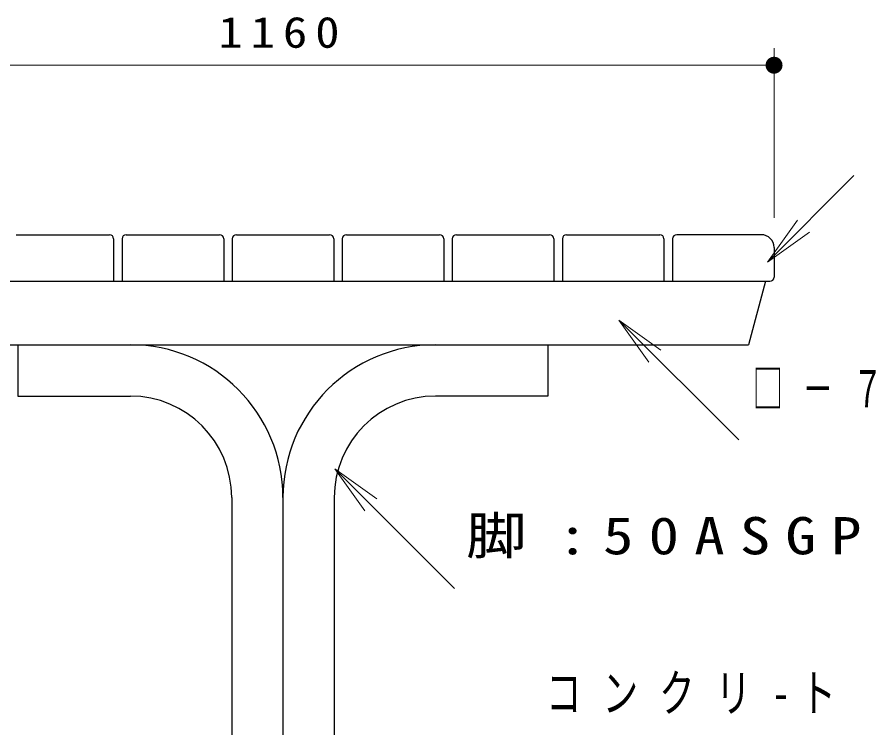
# Model space of a CAD drawing. Units: millimetres on the paper, with parts at other scales. Extents: x -365 to 0, y -5 to 257.
# Drawn here: x -97.2 to -46.8, y 104.2 to 146.1 of the extents above; entities that cross this region are included whole.
import ezdxf

# ---------------------------------------------------------------- set-up
doc = ezdxf.new("R2010")
doc.units = ezdxf.units.MM
doc.layers.add('1_20', color=7, linetype='Continuous', lineweight=25)
doc.styles.add('ＭＳ ゴシック', font='')
doc.styles.get('ＭＳ ゴシック').set_extended_font_data('MS Gothic')

# ---------------------------------------------------------------- blocks, each defined once
blk = doc.blocks.new('open_arrow')
at = {"color": 0, "linetype": 'Continuous', "lineweight": -2}
blk.add_lwpolyline([(7.5, 1.25), (0, 0), (7.5, -1.25)], dxfattribs=at)
blk = doc.blocks.new('filled_dot')
at = {"color": 0, "linetype": 'Continuous', "lineweight": -2, "const_width": 1.25}
blk.add_lwpolyline([(-0.625, 0, 1), (0.625, 0, 1)], format="xyb", close=True, dxfattribs=at)

msp = doc.modelspace()

# ---------------------------------------------------------------- linework, layer by layer
at = {"layer": '1_20', "lineweight": 13}
for p, q in [((-52.519, 134.273), (-52.519, 144.273)), ((-110.519, 143.273), (-52.519, 143.273)), ((-52.905, 131.661), (-47.806, 136.76)), ((-61.675, 128.23), (-54.604, 121.158)), ((-78.452, 119.459), (-71.381, 112.388))]:
    msp.add_line(p, q, dxfattribs=at)
at = {"layer": '1_20', "color": 3}
for p, q in [((-97.269, 133.273), (-91.769, 133.273)), ((-90.769, 133.273), (-85.269, 133.273)), ((-84.269, 133.273), (-78.769, 133.273)), ((-77.769, 133.273), (-72.269, 133.273)), ((-71.269, 133.273), (-65.769, 133.273)), ((-64.769, 133.273), (-59.269, 133.273)), ((-53.269, 133.273), (-58.269, 133.273)), ((-91.519, 133.023), (-91.519, 130.523)), ((-91.019, 133.023), (-91.019, 130.523)), ((-85.019, 133.023), (-85.019, 130.523)), ((-84.519, 133.023), (-84.519, 130.523)), ((-78.519, 133.023), (-78.519, 130.523)), ((-78.019, 133.023), (-78.019, 130.523)), ((-72.019, 133.023), (-72.019, 130.523)), ((-71.519, 133.023), (-71.519, 130.523)), ((-65.519, 133.023), (-65.519, 130.523)), ((-65.019, 133.023), (-65.019, 130.523)), ((-59.019, 133.023), (-59.019, 130.523)), ((-58.519, 133.023), (-58.519, 130.523)), ((-52.519, 132.523), (-52.519, 130.773)), ((-110.269, 130.523), (-52.769, 130.523)), ((-53.018, 130.522), (-54.023, 126.773)), ((-109.014, 126.773), (-54.023, 126.773)), ((-97.169, 126.773), (-97.169, 123.748)), ((-65.869, 126.773), (-65.869, 123.748)), ((-97.169, 123.748), (-90.529, 123.748)), ((-65.869, 123.748), (-72.509, 123.748)), ((-84.544, 117.763), (-84.544, 85.998)), ((-81.519, 117.763), (-81.519, 85.998)), ((-78.494, 117.763), (-78.494, 85.998))]:
    msp.add_line(p, q, dxfattribs=at)
for centre, radius, start, end in [((-91.769, 133.023), 0.25, 0, 90), ((-90.769, 133.023), 0.25, 90, 180), ((-85.269, 133.023), 0.25, 0, 90), ((-84.269, 133.023), 0.25, 90, 180), ((-78.769, 133.023), 0.25, 0, 90), ((-77.769, 133.023), 0.25, 90, 180), ((-72.269, 133.023), 0.25, 0, 90), ((-71.269, 133.023), 0.25, 90, 180), ((-65.769, 133.023), 0.25, 0, 90), ((-64.769, 133.023), 0.25, 90, 180), ((-59.269, 133.023), 0.25, 0, 90), ((-58.269, 133.023), 0.25, 90, 180), ((-53.269, 132.523), 0.75, 0, 90), ((-52.769, 130.773), 0.25, 270, 0), ((-90.529, 117.763), 9.01, 0, 90), ((-72.509, 117.763), 9.01, 90, 180), ((-90.529, 117.763), 5.985, 0, 90), ((-72.509, 117.763), 5.985, 90, 180)]:
    msp.add_arc(centre, radius, start, end, dxfattribs=at)

# ---------------------------------------------------------------- block references
at = {"layer": '1_20', "lineweight": 13, "xscale": 0.4, "yscale": 0.4}
for name, p, rotation in [('filled_dot', (-52.519, 143.273), 180), ('open_arrow', (-52.905, 131.661), 45), ('open_arrow', (-61.675, 128.23), 315), ('open_arrow', (-78.452, 119.459), 315)]:
    msp.add_blockref(name, p, dxfattribs=dict(at, rotation=rotation))

# ---------------------------------------------------------------- texts
at = {"layer": '1_20', "style": 'ＭＳ ゴシック'}
for s, insert, char_height, attachment_point in [('\\T1.33;\\W1.15;1160', (-81.519, 144.273), 1.833, 8), ('\\T1.64;\\W0.6;□－７５×７５×３．２', (-53.786, 124.158), 2.199, 4), ('\\T1.5;\\W1.2;脚:50ASGP', (-70.71, 115.388), 2.199, 4), ('\\T1.59;\\W0.7;コンクリ-ト', (-65.985, 106.165), 2.199, 4)]:
    msp.add_mtext(s, dxfattribs=dict(at, insert=insert, char_height=char_height, attachment_point=attachment_point))

doc.saveas('drawing.dxf')
